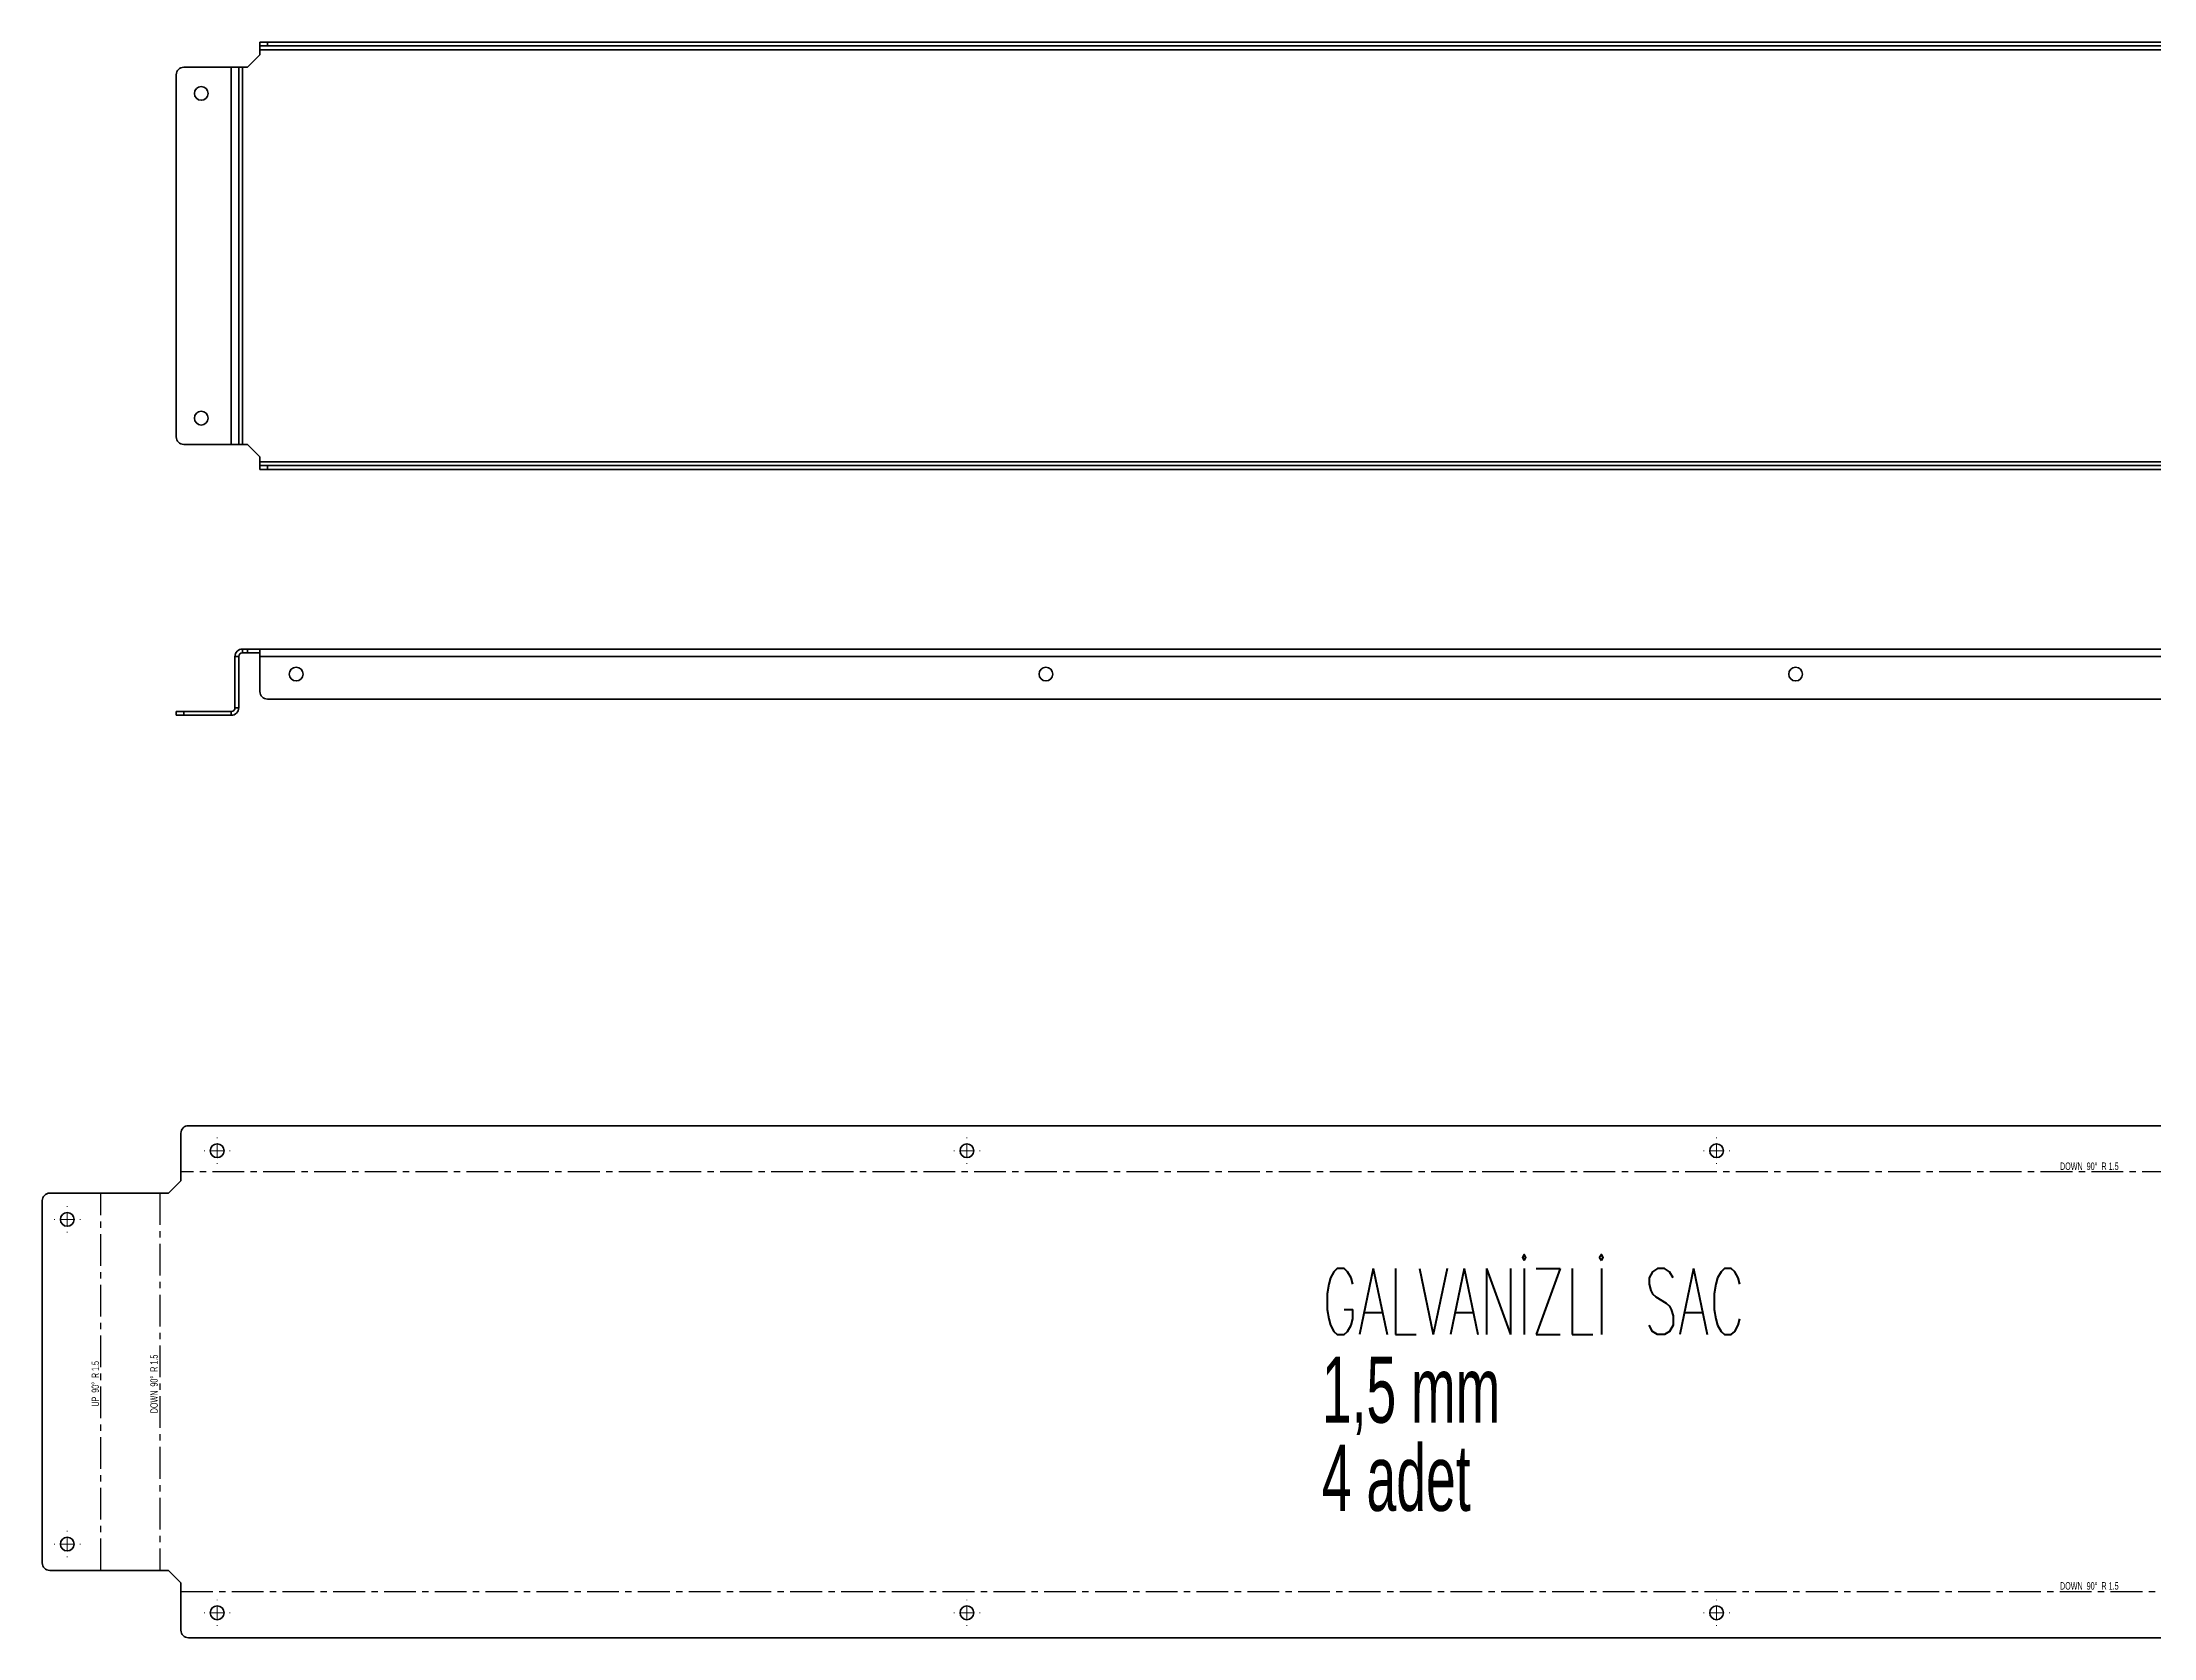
# Model space of a CAD drawing. Header units: millimetres. Extents: x -677 to 973, y -159 to 1296.
# Drawn here: x -677 to 168, y -159 to 480 of the extents above; entities that cross this region are included whole.
import ezdxf

# ---------------------------------------------------------------- set-up
doc = ezdxf.new("R2010")
doc.units = ezdxf.units.MM
doc.linetypes.add('CENTERX2', pattern=[20.32, 12.7, -2.54, 2.54, -2.54])
doc.styles.add('SLDTEXTSTYLE0', font='TXT', dxfattribs={"width": 0.5675})
doc.styles.add('SLDTEXTSTYLE1', font='TXT', dxfattribs={"width": 0.572187})
doc.styles.add('SLDTEXTSTYLE2', font='TXT', dxfattribs={"width": 0.605, "bigfont": 'bigfont'})
doc.styles.add('SLDTEXTSTYLE3', font='TXT', dxfattribs={"width": 0.605})

# ---------------------------------------------------------------- blocks, each defined once
blk = doc.blocks.new('SW_NOTE_0')
at = {"color": 0, "linetype": 'Continuous', "lineweight": 0, "attachment_point": 1}
for s, insert, char_height, style in [('GALVANİZLİ SAC', (0, 34.11), 26.4583, 'SLDTEXTSTYLE2'), ('1,5 mm', (0, -1.17), 26.458, 'SLDTEXTSTYLE3'), ('4 adet', (0, -36.45), 26.458, 'SLDTEXTSTYLE3')]:
    blk.add_mtext(s, dxfattribs=dict(at, insert=insert, char_height=char_height, style=style))
blk = doc.blocks.new('SW_CENTERMARKSYMBOL_0')
at = {"color": 0, "linetype": 'Continuous', "lineweight": 18}
for p, q in [((-5, 0), (-5.25, 0)), ((0, 0), (-2.5, 0)), ((0, 5), (0, 5.25)), ((0, 0), (0, 2.5)), ((0, 0), (0, -2.5)), ((0, 0), (2.5, 0)), ((5, 0), (5.25, 0)), ((0, -5), (0, -5.25))]:
    blk.add_line(p, q, dxfattribs=at)
blk = doc.blocks.new('SW_CENTERMARKSYMBOL_1')
at = {"color": 0, "linetype": 'Continuous', "lineweight": 18}
for p, q in [((-5, 0), (-5.25, 0)), ((0, 0), (-2.5, 0)), ((0, 5), (0, 5.25)), ((0, 0), (0, 2.5)), ((0, 0), (0, -2.5)), ((0, 0), (2.5, 0)), ((5, 0), (5.25, 0)), ((0, -5), (0, -5.25))]:
    blk.add_line(p, q, dxfattribs=at)
blk = doc.blocks.new('SW_CENTERMARKSYMBOL_5')
at = {"color": 0, "linetype": 'Continuous', "lineweight": 18}
for p, q in [((-5, 0), (-5.25, 0)), ((0, 0), (-2.5, 0)), ((0, 5), (0, 5.25)), ((0, 0), (0, 2.5)), ((0, 0), (0, -2.5)), ((0, 0), (2.5, 0)), ((5, 0), (5.25, 0)), ((0, -5), (0, -5.25))]:
    blk.add_line(p, q, dxfattribs=at)
blk = doc.blocks.new('SW_CENTERMARKSYMBOL_6')
at = {"color": 0, "linetype": 'Continuous', "lineweight": 18}
for p, q in [((-5, 0), (-5.25, 0)), ((0, 0), (-2.5, 0)), ((0, 5), (0, 5.25)), ((0, 0), (0, 2.5)), ((0, 0), (0, -2.5)), ((0, 0), (2.5, 0)), ((5, 0), (5.25, 0)), ((0, -5), (0, -5.25))]:
    blk.add_line(p, q, dxfattribs=at)
blk = doc.blocks.new('SW_CENTERMARKSYMBOL_7')
at = {"color": 0, "linetype": 'Continuous', "lineweight": 18}
for p, q in [((-5, 0), (-5.25, 0)), ((0, 0), (-2.5, 0)), ((0, 5), (0, 5.25)), ((0, 0), (0, 2.5)), ((0, 0), (0, -2.5)), ((0, 0), (2.5, 0)), ((5, 0), (5.25, 0)), ((0, -5), (0, -5.25))]:
    blk.add_line(p, q, dxfattribs=at)
blk = doc.blocks.new('SW_CENTERMARKSYMBOL_13')
at = {"color": 0, "linetype": 'Continuous', "lineweight": 18}
for p, q in [((-5, 0), (-5.25, 0)), ((0, 0), (-2.5, 0)), ((0, 5), (0, 5.25)), ((0, 0), (0, 2.5)), ((0, 0), (0, -2.5)), ((0, 0), (2.5, 0)), ((5, 0), (5.25, 0)), ((0, -5), (0, -5.25))]:
    blk.add_line(p, q, dxfattribs=at)
blk = doc.blocks.new('SW_CENTERMARKSYMBOL_14')
at = {"color": 0, "linetype": 'Continuous', "lineweight": 18}
for p, q in [((-5, 0), (-5.25, 0)), ((0, 0), (-2.5, 0)), ((0, 5), (0, 5.25)), ((0, 0), (0, 2.5)), ((0, 0), (0, -2.5)), ((0, 0), (2.5, 0)), ((5, 0), (5.25, 0)), ((0, -5), (0, -5.25))]:
    blk.add_line(p, q, dxfattribs=at)
blk = doc.blocks.new('SW_CENTERMARKSYMBOL_15')
at = {"color": 0, "linetype": 'Continuous', "lineweight": 18}
for p, q in [((-5, 0), (-5.25, 0)), ((0, 0), (-2.5, 0)), ((0, 5), (0, 5.25)), ((0, 0), (0, 2.5)), ((0, 0), (0, -2.5)), ((0, 0), (2.5, 0)), ((5, 0), (5.25, 0)), ((0, -5), (0, -5.25))]:
    blk.add_line(p, q, dxfattribs=at)

msp = doc.modelspace()

# ---------------------------------------------------------------- linework, layer by layer
at = {"color": 7, "linetype": 'Continuous', "lineweight": 35}
for p, q in [((-589.51, 474.76), (-594.51, 469.76)), ((-589.51, 478.26), (-589.51, 479.76)), ((-589.51, 479.76), (-586.51, 479.76)), ((-586.51, 478.26), (-589.51, 478.26)), ((-589.51, 478.26), (-589.51, 476.76)), ((-589.51, 476.76), (939.49, 476.76)), ((-589.51, 476.76), (-589.51, 474.76)), ((-586.51, 479.76), (-586.51, 478.26)), ((-586.51, 479.76), (936.49, 479.76)), ((-586.51, 478.26), (936.49, 478.26)), ((-623.01, 466.76), (-623.01, 321.76)), ((-601.01, 469.76), (-620.01, 469.76)), ((-601.01, 469.76), (-601.01, 318.76)), ((-601.01, 469.76), (-598.01, 469.76)), ((-598.01, 469.76), (-598.01, 318.76)), ((-596.51, 469.76), (-598.01, 469.76)), ((-596.51, 318.76), (-596.51, 469.76)), ((-594.51, 469.76), (-596.51, 469.76)), ((-620.01, 318.76), (-601.01, 318.76)), ((-598.01, 318.76), (-601.01, 318.76)), ((-598.01, 318.76), (-596.51, 318.76)), ((-596.51, 318.76), (-594.51, 318.76)), ((-594.51, 318.76), (-589.51, 313.76)), ((-589.51, 313.76), (-589.51, 311.76)), ((939.49, 311.76), (-589.51, 311.76)), ((-589.51, 311.76), (-589.51, 310.26)), ((-589.51, 308.76), (-589.51, 310.26)), ((-589.51, 310.26), (-586.51, 310.26)), ((-586.51, 308.76), (-589.51, 308.76)), ((-586.51, 310.26), (-586.51, 308.76)), ((936.49, 310.26), (-586.51, 310.26)), ((936.49, 308.76), (-586.51, 308.76)), ((-596.51, 236.81), (-596.51, 235.31)), ((-594.51, 236.81), (-596.51, 236.81)), ((-594.51, 235.31), (-594.51, 236.81)), ((-589.51, 236.81), (-594.51, 236.81)), ((-589.51, 233.81), (-589.51, 236.81)), ((-589.51, 236.81), (939.49, 236.81)), ((-599.51, 213.31), (-599.51, 233.81)), ((-598.01, 233.81), (-599.51, 233.81)), ((-598.01, 213.31), (-598.01, 233.81)), ((-594.51, 235.31), (-596.51, 235.31)), ((-589.51, 235.31), (-594.51, 235.31)), ((-589.51, 233.81), (939.49, 233.81)), ((-589.51, 219.81), (-589.51, 233.81)), ((-623.01, 210.31), (-623.01, 211.81)), ((-623.01, 211.81), (-620.01, 211.81)), ((-620.01, 211.81), (-620.01, 210.31)), ((-601.01, 211.81), (-620.01, 211.81)), ((-601.01, 211.81), (-601.01, 210.31)), ((-599.51, 213.31), (-598.01, 213.31)), ((-586.51, 216.81), (936.49, 216.81)), ((-620.01, 210.31), (-623.01, 210.31)), ((-601.01, 210.31), (-620.01, 210.31)), ((-621.13, 23.99), (-621.13, 42.99)), ((904.87, 45.99), (-618.13, 45.99)), ((-673.63, 18.99), (-626.13, 18.99)), ((-626.13, 18.99), (-621.13, 23.99)), ((-676.63, -129.01), (-676.63, 15.99)), ((-626.13, -132.01), (-673.63, -132.01)), ((-621.13, -137.01), (-626.13, -132.01)), ((-621.13, -156.01), (-621.13, -137.01)), ((-618.13, -159.01), (904.87, -159.01))]:
    msp.add_line(p, q, dxfattribs=at)
at = {"color": 7, "linetype": 'CENTERX2'}
for p, q in [((907.87, 27.49), (-621.13, 27.49)), ((-653.13, -132.01), (-653.13, 18.99)), ((-629.63, 18.99), (-629.63, -132.01)), ((-621.13, -140.51), (907.87, -140.51))]:
    msp.add_line(p, q, dxfattribs=at)
at = {"color": 7, "linetype": 'Continuous', "lineweight": 35}
for centre in [(-613.01, 459.26), (-613.01, 329.26), (-575.01, 226.81), (-275.01, 226.81), (24.99, 226.81), (-606.63, 35.99), (-306.63, 35.99), (-6.63, 35.99), (-666.63, 8.49), (-666.63, -121.51), (-606.63, -149.01), (-306.63, -149.01), (-6.63, -149.01)]:
    msp.add_circle(centre, 2.75, dxfattribs=at)
for centre, radius, start, end in [((-620.01, 466.76), 3, 90, 180), ((-620.01, 321.76), 3, 180, 270), ((-596.51, 233.81), 3, 90, 180), ((-596.51, 233.81), 1.5, 90, 180), ((-586.51, 219.81), 3, 180, 270), ((-601.01, 213.31), 1.5, 270, 0), ((-601.01, 213.31), 3, 270, 0), ((-618.13, 42.99), 3, 90, 180), ((-673.63, 15.99), 3, 90, 180), ((-673.63, -129.01), 3, 180, 270), ((-618.13, -156.01), 3, 180, 270)]:
    msp.add_arc(centre, radius, start, end, dxfattribs=at)

# ---------------------------------------------------------------- block references
at = {"color": 7, "linetype": 'Continuous', "lineweight": 18}
for name, p in [('SW_CENTERMARKSYMBOL_7', (-606.63, 35.99)), ('SW_CENTERMARKSYMBOL_6', (-306.63, 35.99)), ('SW_CENTERMARKSYMBOL_5', (-6.63, 35.99)), ('SW_CENTERMARKSYMBOL_0', (-666.63, 8.49)), ('SW_CENTERMARKSYMBOL_1', (-666.63, -121.51)), ('SW_CENTERMARKSYMBOL_15', (-606.63, -149.01)), ('SW_CENTERMARKSYMBOL_14', (-306.63, -149.01)), ('SW_CENTERMARKSYMBOL_13', (-6.63, -149.01))]:
    msp.add_blockref(name, p, dxfattribs=at)
at = {"color": 7, "linetype": 'Continuous', "lineweight": 0}
msp.add_blockref('SW_NOTE_0', (-164.59, -45.29), dxfattribs=at)

# ---------------------------------------------------------------- texts
at = {"color": 7, "linetype": 'Continuous', "lineweight": 0, "char_height": 3, "attachment_point": 2, "style": 'SLDTEXTSTYLE1'}
for insert in [(142.49, 31.27), (142.49, -136.74)]:
    msp.add_mtext('DOWN  90°  R 1.5', dxfattribs=dict(at, insert=insert))
at = {"color": 7, "linetype": 'Continuous', "lineweight": 0, "char_height": 3, "attachment_point": 2, "rotation": 90}
for s, insert, style in [('UP  90°  R 1.5', (-656.9, -57.34), 'SLDTEXTSTYLE0'), ('DOWN  90°  R 1.5', (-633.4, -57.39), 'SLDTEXTSTYLE1')]:
    msp.add_mtext(s, dxfattribs=dict(at, insert=insert, style=style))

doc.saveas('drawing.dxf')
